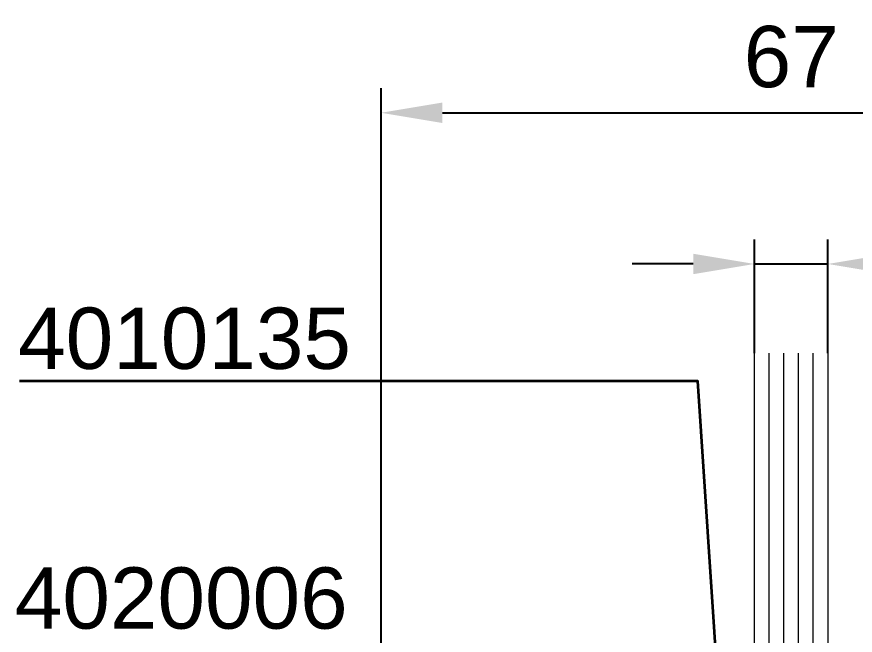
# Model space of a CAD drawing. Header units: millimetres. Extents: x 0 to 139, y 0 to 125.
# Drawn here: x 3.6 to 72.1, y 75 to 125.4 of the extents above; entities that cross this region are included whole.
import ezdxf

# ---------------------------------------------------------------- set-up
doc = ezdxf.new("R2010")
doc.units = ezdxf.units.MM
doc.header["$PDMODE"] = 3
doc.header["$PDSIZE"] = -2
for name, color, linetype, lineweight in [('AM_5', 3, 'Continuous', 25), ('AM_6', 2, 'Continuous', 35), ('Cont3', 70, 'Continuous', 18)]:
    doc.layers.add(name, color=color, linetype=linetype, lineweight=lineweight)
doc.styles.add('SBS_Standard', font='arial.ttf')
doc.styles.add('SWISS', font='swiss.ttf')
doc.dimstyles.new('SBS1-1$0', dxfattribs={"dimtxt": 2.5, "dimasz": 2.5, "dimexe": 1, "dimexo": 0, "dimgap": 1, "dimtad": 1, "dimtoh": 1, "dimdsep": 46, "dimtxsty": 'SBS_Standard', "dimcen": 0, "dimclrd": 256, "dimclre": 256, "dimclrt": 30, "dimadec": 1, "dimazin": 2, "dimtp": 0.1, "dimtm": 0.1, "dimtfac": 0.71, "dimtmove": 0, "dimatfit": 3, "dimfxl": 1, "dimlwd": -1, "dimlwe": -1, "dimarcsym": 1})

# ---------------------------------------------------------------- blocks, each defined once
blk = doc.blocks.new('*D41')
at = {"layer": 'AM_5', "transparency": 16777216}
for p, q in [((63.86278853446674, 98.00000000000011), (63.86278853446674, 107.2684673668374)), ((69.86278853446674, 98.00000000000011), (69.86278853446674, 107.2684673668374)), ((58.86278853446674, 105.2684673668374), (53.86278853446674, 105.2684673668374)), ((63.86278853446674, 105.2684673668374), (69.86278853446674, 105.2684673668374)), ((74.86278853446674, 105.2684673668374), (87.39416643351177, 105.2684673668374))]:
    blk.add_line(p, q, dxfattribs=at)
for points in [[(58.86278853446674, 106.1018007001707), (58.86278853446674, 104.4351340335041), (63.86278853446674, 105.2684673668374)], [(74.86278853446674, 106.1018007001707), (74.86278853446674, 104.4351340335041), (69.86278853446674, 105.2684673668374)]]:
    blk.add_solid(points, dxfattribs=at)
at = {"layer": 'Defpoints', "color": 0, "transparency": 16777216}
for p in [(69.86278853446674, 105.2684673668374), (63.86278853446674, 98.00000000000011), (69.86278853446674, 98.00000000000011)]:
    blk.add_point(p, dxfattribs=at)
at = {"layer": 'AM_5', "color": 30, "transparency": 16777216, "insert": (83.74341609244766, 109.8213323054458), "char_height": 5, "attachment_point": 5, "style": 'SBS_Standard'}
blk.add_mtext('6', dxfattribs=at)
blk = doc.blocks.new('*D44')
at = {"layer": 'AM_5', "transparency": 16777216}
for p, q in [((33.36278853446674, 39.00000000000011), (33.36278853446675, 119.6069378185167)), ((100.3627885345632, 39.00000000000011), (100.3627885345632, 119.6069378185167)), ((38.36278853446675, 117.6069378185167), (95.36278853456315, 117.6069378185167))]:
    blk.add_line(p, q, dxfattribs=at)
for points in [[(38.36278853446675, 118.44027115185), (38.36278853446675, 116.7736044851834), (33.36278853446675, 117.6069378185167)], [(95.36278853456315, 118.44027115185), (95.36278853456315, 116.7736044851834), (100.3627885345632, 117.6069378185167)]]:
    blk.add_solid(points, dxfattribs=at)
at = {"layer": 'Defpoints', "color": 0, "transparency": 16777216}
for p in [(100.3627885345632, 117.6069378185167), (33.36278853446674, 39.00000000000011), (100.3627885345632, 39.00000000000011)]:
    blk.add_point(p, dxfattribs=at)
at = {"layer": 'AM_5', "color": 30, "transparency": 16777216, "insert": (66.86278853451586, 122.1598027571252), "char_height": 5, "attachment_point": 5, "style": 'SBS_Standard'}
blk.add_mtext('67', dxfattribs=at)
blk = doc.blocks.new('6mm glas')
at = {"layer": 'Cont3'}
for p, q in [((0, 1.799999999999272), (-50, 1.799999999999272)), ((0, 0.5999999999985448), (-50, 0.6000000000021828)), ((0, -0.5999999999985448), (-50, -0.5999999999985448)), ((0, -1.799999999999272), (-50, -1.80000000000291))]:
    blk.add_line(p, q, dxfattribs=at)
blk.add_lwpolyline([(-50, -3), (0, -3), (0, 3), (-50, 3)], dxfattribs=at)

msp = doc.modelspace()

# ---------------------------------------------------------------- linework, layer by layer
at = {"layer": 'AM_6', "color": 3}
msp.add_lwpolyline([(61.41043972907937, 62.95340440278244), (59.21817720471154, 95.7069378185189), (3.818177204711901, 95.7069378185189)], dxfattribs=at)

# ---------------------------------------------------------------- block references
at = {"xscale": -1, "rotation": 90}
msp.add_blockref('6mm glas', (66.86278853446674, 48.00000000000011), dxfattribs=at)

# ---------------------------------------------------------------- texts
at = {"layer": 'AM_5', "color": 30, "style": 'SWISS'}
for s, p in [('4010135', (3.709215901248172, 96.7069378185189)), ('4020006', (3.437932805525634, 75.50693781851817))]:
    msp.add_text(s, height=5, dxfattribs=at).set_placement(p)

# ---------------------------------------------------------------- dimensions: what is measured, and where the dimension line sits
at = {"layer": 'AM_5'}
for base, p1, p2, picture, middle in [((100.3627885345632, 117.6069378185167), (33.36278853446674, 39.00000000000011), (100.3627885345632, 39.00000000000011), '*D44', (66.86278853451586, 117.6069378185167)), ((69.86278853446674, 105.2684673668374), (63.86278853446674, 98.00000000000011), (69.86278853446674, 98.00000000000011), '*D41', (83.74341609244766, 105.2684673668374))]:
    dim = msp.add_linear_dim(base=base, p1=p1, p2=p2, dimstyle='SBS1-1$0', override={"dimscale": 2}, dxfattribs=at)
    dim.commit()
    dim.dimension.update_dxf_attribs({"geometry": picture, "text_midpoint": middle, "dimtype": 160})

doc.saveas('drawing.dxf')
